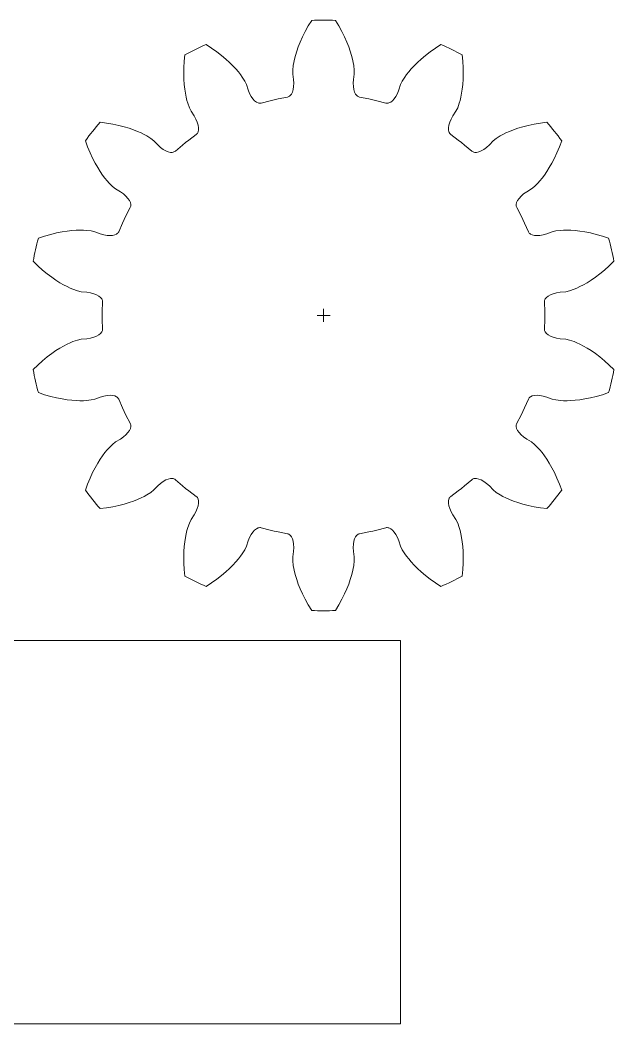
# Model space of a CAD drawing. Header units: millimetres. Extents: x 2 to 401, y -270 to -2.
# Drawn here: x 362.6 to 401.3, y -259.6 to -194.2 of the extents above; entities that cross this region are included whole.
import ezdxf

# ---------------------------------------------------------------- set-up
doc = ezdxf.new("R2010")
doc.units = ezdxf.units.MM
doc.header["$MEASUREMENT"] = 0
doc.layers.add('Layer 1', color=7, linetype='Continuous', lineweight=0)

# ---------------------------------------------------------------- blocks, each defined once
blk = doc.blocks.new('Block_9')
at = {"layer": 'Layer 1', "color": 12, "lineweight": 5, "true_color": 0xe30613}
for p, q in [((381.928, -213.437), (382.774, -213.437)), ((382.351, -213.013), (382.351, -213.86))]:
    blk.add_line(p, q, dxfattribs=at)
blk = doc.blocks.new('Block_8')
at = {"layer": 'Layer 1', "color": 12, "lineweight": 9, "true_color": 0xe30613}
blk.add_open_spline([(366.97, -224.431), (366.97, -224.431), (367.131, -224.044), (367.131, -224.044), (367.131, -224.044), (367.295, -223.69), (367.295, -223.69), (367.295, -223.69), (367.462, -223.367), (367.462, -223.367), (367.462, -223.367), (367.628, -223.076), (367.628, -223.076), (367.628, -223.076), (367.792, -222.816), (367.792, -222.816), (367.792, -222.816), (367.95, -222.585), (367.95, -222.585), (367.95, -222.585), (368.102, -222.384), (368.102, -222.384), (368.102, -222.384), (368.243, -222.21), (368.243, -222.21), (368.243, -222.21), (368.374, -222.064), (368.374, -222.064), (368.374, -222.064), (368.593, -221.846), (368.593, -221.846), (368.593, -221.846), (368.791, -221.684), (368.791, -221.684), (368.791, -221.684), (369.103, -221.503), (369.103, -221.503), (369.103, -221.503), (369.303, -221.36), (369.303, -221.36), (369.303, -221.36), (369.469, -221.217), (369.469, -221.217), (369.469, -221.217), (369.599, -221.074), (369.599, -221.074), (369.599, -221.074), (369.695, -220.936), (369.695, -220.936), (369.695, -220.936), (369.758, -220.804), (369.758, -220.804), (369.758, -220.804), (369.788, -220.681), (369.788, -220.681), (369.788, -220.681), (369.791, -220.624), (369.791, -220.624), (369.791, -220.624), (369.786, -220.569), (369.786, -220.569), (369.786, -220.569), (369.774, -220.519), (369.774, -220.519), (369.774, -220.519), (369.754, -220.472), (369.754, -220.472), (369.754, -220.472), (369.468, -219.934), (369.468, -219.934), (369.468, -219.934), (369.351, -219.697), (369.351, -219.697), (369.351, -219.697), (369.239, -219.458), (369.239, -219.458), (369.239, -219.458), (368.996, -218.899), (368.996, -218.899), (368.996, -218.899), (368.972, -218.854), (368.972, -218.854), (368.972, -218.854), (368.94, -218.813), (368.94, -218.813), (368.94, -218.813), (368.901, -218.775), (368.901, -218.775), (368.901, -218.775), (368.855, -218.742), (368.855, -218.742), (368.855, -218.742), (368.74, -218.689), (368.74, -218.689), (368.74, -218.689), (368.597, -218.656), (368.597, -218.656), (368.597, -218.656), (368.429, -218.645), (368.429, -218.645), (368.429, -218.645), (368.236, -218.658), (368.236, -218.658), (368.236, -218.658), (368.021, -218.697), (368.021, -218.697), (368.021, -218.697), (367.785, -218.765), (367.785, -218.765), (367.785, -218.765), (367.449, -218.896), (367.449, -218.896), (367.449, -218.896), (367.199, -218.95), (367.199, -218.95), (367.199, -218.95), (366.891, -218.985), (366.891, -218.985), (366.891, -218.985), (366.695, -218.996), (366.695, -218.996), (366.695, -218.996), (366.472, -218.999), (366.472, -218.999), (366.472, -218.999), (366.22, -218.992), (366.22, -218.992), (366.22, -218.992), (365.941, -218.972), (365.941, -218.972), (365.941, -218.972), (365.635, -218.937), (365.635, -218.937), (365.635, -218.937), (365.304, -218.886), (365.304, -218.886), (365.304, -218.886), (364.948, -218.815), (364.948, -218.815), (364.948, -218.815), (364.568, -218.723), (364.568, -218.723), (364.568, -218.723), (364.166, -218.607), (364.166, -218.607), (364.166, -218.607), (363.76, -218.472), (363.76, -218.472), (363.626, -217.975), (363.511, -217.473), (363.417, -216.967), (363.417, -216.967), (363.723, -216.669), (363.723, -216.669), (363.723, -216.669), (364.035, -216.39), (364.035, -216.39), (364.035, -216.39), (364.338, -216.142), (364.338, -216.142), (364.338, -216.142), (364.628, -215.924), (364.628, -215.924), (364.628, -215.924), (364.904, -215.733), (364.904, -215.733), (364.904, -215.733), (365.164, -215.57), (365.164, -215.57), (365.164, -215.57), (365.407, -215.431), (365.407, -215.431), (365.407, -215.431), (365.631, -215.315), (365.631, -215.315), (365.631, -215.315), (365.834, -215.22), (365.834, -215.22), (365.834, -215.22), (366.015, -215.145), (366.015, -215.145), (366.015, -215.145), (366.307, -215.044), (366.307, -215.044), (366.307, -215.044), (366.556, -214.984), (366.556, -214.984), (366.556, -214.984), (366.916, -214.956), (366.916, -214.956), (366.916, -214.956), (367.158, -214.915), (367.158, -214.915), (367.158, -214.915), (367.369, -214.857), (367.369, -214.857), (367.369, -214.857), (367.548, -214.785), (367.548, -214.785), (367.548, -214.785), (367.695, -214.702), (367.695, -214.702), (367.695, -214.702), (367.809, -214.61), (367.809, -214.61), (367.809, -214.61), (367.889, -214.513), (367.889, -214.513), (367.889, -214.513), (367.917, -214.462), (367.917, -214.462), (367.917, -214.462), (367.936, -214.411), (367.936, -214.411), (367.936, -214.411), (367.947, -214.36), (367.947, -214.36), (367.947, -214.36), (367.949, -214.309), (367.949, -214.309), (367.949, -214.309), (367.925, -213.701), (367.925, -213.701), (367.925, -213.701), (367.922, -213.437), (367.922, -213.437), (367.922, -213.437), (367.925, -213.172), (367.925, -213.172), (367.925, -213.172), (367.949, -212.564), (367.949, -212.564), (367.949, -212.564), (367.947, -212.513), (367.947, -212.513), (367.947, -212.513), (367.936, -212.462), (367.936, -212.462), (367.936, -212.462), (367.917, -212.411), (367.917, -212.411), (367.917, -212.411), (367.889, -212.361), (367.889, -212.361), (367.889, -212.361), (367.809, -212.263), (367.809, -212.263), (367.809, -212.263), (367.695, -212.171), (367.695, -212.171), (367.695, -212.171), (367.548, -212.088), (367.548, -212.088), (367.548, -212.088), (367.369, -212.017), (367.369, -212.017), (367.369, -212.017), (367.158, -211.959), (367.158, -211.959), (367.158, -211.959), (366.916, -211.917), (366.916, -211.917), (366.916, -211.917), (366.556, -211.889), (366.556, -211.889), (366.556, -211.889), (366.307, -211.829), (366.307, -211.829), (366.307, -211.829), (366.015, -211.728), (366.015, -211.728), (366.015, -211.728), (365.834, -211.653), (365.834, -211.653), (365.834, -211.653), (365.631, -211.558), (365.631, -211.558), (365.631, -211.558), (365.407, -211.442), (365.407, -211.442), (365.407, -211.442), (365.164, -211.303), (365.164, -211.303), (365.164, -211.303), (364.904, -211.14), (364.904, -211.14), (364.904, -211.14), (364.628, -210.95), (364.628, -210.95), (364.628, -210.95), (364.338, -210.731), (364.338, -210.731), (364.338, -210.731), (364.035, -210.483), (364.035, -210.483), (364.035, -210.483), (363.723, -210.205), (363.723, -210.205), (363.723, -210.205), (363.417, -209.907), (363.417, -209.907), (363.511, -209.401), (363.626, -208.899), (363.76, -208.402), (363.76, -208.402), (364.166, -208.266), (364.166, -208.266), (364.166, -208.266), (364.568, -208.151), (364.568, -208.151), (364.568, -208.151), (364.948, -208.058), (364.948, -208.058), (364.948, -208.058), (365.304, -207.987), (365.304, -207.987), (365.304, -207.987), (365.635, -207.936), (365.635, -207.936), (365.635, -207.936), (365.941, -207.901), (365.941, -207.901), (365.941, -207.901), (366.22, -207.882), (366.22, -207.882), (366.22, -207.882), (366.472, -207.874), (366.472, -207.874), (366.472, -207.874), (366.695, -207.877), (366.695, -207.877), (366.695, -207.877), (366.891, -207.888), (366.891, -207.888), (366.891, -207.888), (367.199, -207.924), (367.199, -207.924), (367.199, -207.924), (367.449, -207.978), (367.449, -207.978), (367.449, -207.978), (367.785, -208.108), (367.785, -208.108), (367.785, -208.108), (368.021, -208.176), (368.021, -208.176), (368.021, -208.176), (368.236, -208.215), (368.236, -208.215), (368.236, -208.215), (368.429, -208.229), (368.429, -208.229), (368.429, -208.229), (368.597, -208.218), (368.597, -208.218), (368.597, -208.218), (368.74, -208.185), (368.74, -208.185), (368.74, -208.185), (368.855, -208.131), (368.855, -208.131), (368.855, -208.131), (368.901, -208.098), (368.901, -208.098), (368.901, -208.098), (368.94, -208.06), (368.94, -208.06), (368.94, -208.06), (368.972, -208.019), (368.972, -208.019), (368.972, -208.019), (368.996, -207.974), (368.996, -207.974), (368.996, -207.974), (369.239, -207.416), (369.239, -207.416), (369.239, -207.416), (369.351, -207.176), (369.351, -207.176), (369.351, -207.176), (369.468, -206.939), (369.468, -206.939), (369.468, -206.939), (369.754, -206.401), (369.754, -206.401), (369.754, -206.401), (369.774, -206.354), (369.774, -206.354), (369.774, -206.354), (369.786, -206.304), (369.786, -206.304), (369.786, -206.304), (369.791, -206.25), (369.791, -206.25), (369.791, -206.25), (369.788, -206.192), (369.788, -206.192), (369.788, -206.192), (369.758, -206.069), (369.758, -206.069), (369.758, -206.069), (369.695, -205.937), (369.695, -205.937), (369.695, -205.937), (369.599, -205.799), (369.599, -205.799), (369.599, -205.799), (369.469, -205.657), (369.469, -205.657), (369.469, -205.657), (369.303, -205.513), (369.303, -205.513), (369.303, -205.513), (369.103, -205.371), (369.103, -205.371), (369.103, -205.371), (368.791, -205.189), (368.791, -205.189), (368.791, -205.189), (368.593, -205.027), (368.593, -205.027), (368.593, -205.027), (368.374, -204.809), (368.374, -204.809), (368.374, -204.809), (368.243, -204.663), (368.243, -204.663), (368.243, -204.663), (368.102, -204.49), (368.102, -204.49), (368.102, -204.49), (367.95, -204.288), (367.95, -204.288), (367.95, -204.288), (367.792, -204.058), (367.792, -204.058), (367.792, -204.058), (367.628, -203.797), (367.628, -203.797), (367.628, -203.797), (367.462, -203.506), (367.462, -203.506), (367.462, -203.506), (367.295, -203.184), (367.295, -203.184), (367.295, -203.184), (367.131, -202.829), (367.131, -202.829), (367.131, -202.829), (366.97, -202.442), (366.97, -202.442), (366.97, -202.442), (366.823, -202.041), (366.823, -202.041), (367.128, -201.626), (367.449, -201.223), (367.786, -200.834), (367.786, -200.834), (368.21, -200.888), (368.21, -200.888), (368.21, -200.888), (368.622, -200.958), (368.622, -200.958), (368.622, -200.958), (369.005, -201.04), (369.005, -201.04), (369.005, -201.04), (369.357, -201.131), (369.357, -201.131), (369.357, -201.131), (369.677, -201.228), (369.677, -201.228), (369.677, -201.228), (369.967, -201.329), (369.967, -201.329), (369.967, -201.329), (370.227, -201.433), (370.227, -201.433), (370.227, -201.433), (370.457, -201.535), (370.457, -201.535), (370.457, -201.535), (370.658, -201.635), (370.658, -201.635), (370.658, -201.635), (370.83, -201.73), (370.83, -201.73), (370.83, -201.73), (371.091, -201.895), (371.091, -201.895), (371.091, -201.895), (371.293, -202.052), (371.293, -202.052), (371.293, -202.052), (371.539, -202.316), (371.539, -202.316), (371.539, -202.316), (371.723, -202.479), (371.723, -202.479), (371.723, -202.479), (371.899, -202.608), (371.899, -202.608), (371.899, -202.608), (372.067, -202.704), (372.067, -202.704), (372.067, -202.704), (372.224, -202.767), (372.224, -202.767), (372.224, -202.767), (372.366, -202.799), (372.366, -202.799), (372.366, -202.799), (372.493, -202.801), (372.493, -202.801), (372.493, -202.801), (372.55, -202.791), (372.55, -202.791), (372.55, -202.791), (372.601, -202.774), (372.601, -202.774), (372.601, -202.774), (372.648, -202.751), (372.648, -202.751), (372.648, -202.751), (372.689, -202.721), (372.689, -202.721), (372.689, -202.721), (373.149, -202.323), (373.149, -202.323), (373.149, -202.323), (373.355, -202.156), (373.355, -202.156), (373.355, -202.156), (373.563, -201.993), (373.563, -201.993), (373.563, -201.993), (374.054, -201.632), (374.054, -201.632), (374.054, -201.632), (374.092, -201.599), (374.092, -201.599), (374.092, -201.599), (374.125, -201.559), (374.125, -201.559), (374.125, -201.559), (374.153, -201.512), (374.153, -201.512), (374.153, -201.512), (374.175, -201.459), (374.175, -201.459), (374.175, -201.459), (374.202, -201.335), (374.202, -201.335), (374.202, -201.335), (374.202, -201.189), (374.202, -201.189), (374.202, -201.189), (374.176, -201.022), (374.176, -201.022), (374.176, -201.022), (374.12, -200.838), (374.12, -200.838), (374.12, -200.838), (374.033, -200.636), (374.033, -200.636), (374.033, -200.636), (373.915, -200.421), (373.915, -200.421), (373.915, -200.421), (373.713, -200.123), (373.713, -200.123), (373.713, -200.123), (373.604, -199.891), (373.604, -199.891), (373.604, -199.891), (373.501, -199.599), (373.501, -199.599), (373.501, -199.599), (373.447, -199.411), (373.447, -199.411), (373.447, -199.411), (373.395, -199.193), (373.395, -199.193), (373.395, -199.193), (373.346, -198.946), (373.346, -198.946), (373.346, -198.946), (373.303, -198.669), (373.303, -198.669), (373.303, -198.669), (373.269, -198.364), (373.269, -198.364), (373.269, -198.364), (373.245, -198.03), (373.245, -198.03), (373.245, -198.03), (373.235, -197.667), (373.235, -197.667), (373.235, -197.667), (373.24, -197.276), (373.24, -197.276), (373.24, -197.276), (373.264, -196.858), (373.264, -196.858), (373.264, -196.858), (373.305, -196.432), (373.305, -196.432), (373.76, -196.19), (374.224, -195.967), (374.696, -195.762), (374.696, -195.762), (375.055, -195.995), (375.055, -195.995), (375.055, -195.995), (375.396, -196.237), (375.396, -196.237), (375.396, -196.237), (375.705, -196.477), (375.705, -196.477), (375.705, -196.477), (375.983, -196.711), (375.983, -196.711), (375.983, -196.711), (376.23, -196.938), (376.23, -196.938), (376.23, -196.938), (376.447, -197.155), (376.447, -197.155), (376.447, -197.155), (376.636, -197.361), (376.636, -197.361), (376.636, -197.361), (376.799, -197.553), (376.799, -197.553), (376.799, -197.553), (376.936, -197.73), (376.936, -197.73), (376.936, -197.73), (377.05, -197.89), (377.05, -197.89), (377.05, -197.89), (377.214, -198.153), (377.214, -198.153), (377.214, -198.153), (377.328, -198.382), (377.328, -198.382), (377.328, -198.382), (377.435, -198.726), (377.435, -198.726), (377.435, -198.726), (377.529, -198.953), (377.529, -198.953), (377.529, -198.953), (377.633, -199.146), (377.633, -199.146), (377.633, -199.146), (377.742, -199.305), (377.742, -199.305), (377.742, -199.305), (377.856, -199.43), (377.856, -199.43), (377.856, -199.43), (377.971, -199.52), (377.971, -199.52), (377.971, -199.52), (378.084, -199.577), (378.084, -199.577), (378.084, -199.577), (378.139, -199.592), (378.139, -199.592), (378.139, -199.592), (378.193, -199.6), (378.193, -199.6), (378.193, -199.6), (378.245, -199.599), (378.245, -199.599), (378.245, -199.599), (378.295, -199.59), (378.295, -199.59), (378.295, -199.59), (378.883, -199.431), (378.883, -199.431), (378.883, -199.431), (379.14, -199.37), (379.14, -199.37), (379.14, -199.37), (379.399, -199.313), (379.399, -199.313), (379.399, -199.313), (379.997, -199.201), (379.997, -199.201), (379.997, -199.201), (380.046, -199.188), (380.046, -199.188), (380.046, -199.188), (380.094, -199.166), (380.094, -199.166), (380.094, -199.166), (380.139, -199.136), (380.139, -199.136), (380.139, -199.136), (380.182, -199.098), (380.182, -199.098), (380.182, -199.098), (380.259, -198.998), (380.259, -198.998), (380.259, -198.998), (380.323, -198.866), (380.323, -198.866), (380.323, -198.866), (380.372, -198.705), (380.372, -198.705), (380.372, -198.705), (380.402, -198.514), (380.402, -198.514), (380.402, -198.514), (380.411, -198.295), (380.411, -198.295), (380.411, -198.295), (380.398, -198.05), (380.398, -198.05), (380.398, -198.05), (380.345, -197.693), (380.345, -197.693), (380.345, -197.693), (380.348, -197.437), (380.348, -197.437), (380.348, -197.437), (380.382, -197.13), (380.382, -197.13), (380.382, -197.13), (380.415, -196.936), (380.415, -196.936), (380.415, -196.936), (380.462, -196.717), (380.462, -196.717), (380.462, -196.717), (380.525, -196.474), (380.525, -196.474), (380.525, -196.474), (380.606, -196.206), (380.606, -196.206), (380.606, -196.206), (380.708, -195.916), (380.708, -195.916), (380.708, -195.916), (380.832, -195.604), (380.832, -195.604), (380.832, -195.604), (380.98, -195.273), (380.98, -195.273), (380.98, -195.273), (381.155, -194.923), (381.155, -194.923), (381.155, -194.923), (381.357, -194.557), (381.357, -194.557), (381.357, -194.557), (381.579, -194.191), (381.579, -194.191), (382.094, -194.171), (382.609, -194.171), (383.123, -194.191), (383.123, -194.191), (383.345, -194.557), (383.345, -194.557), (383.345, -194.557), (383.547, -194.923), (383.547, -194.923), (383.547, -194.923), (383.722, -195.273), (383.722, -195.273), (383.722, -195.273), (383.87, -195.604), (383.87, -195.604), (383.87, -195.604), (383.994, -195.916), (383.994, -195.916), (383.994, -195.916), (384.096, -196.206), (384.096, -196.206), (384.096, -196.206), (384.177, -196.474), (384.177, -196.474), (384.177, -196.474), (384.24, -196.717), (384.24, -196.717), (384.24, -196.717), (384.287, -196.936), (384.287, -196.936), (384.287, -196.936), (384.321, -197.13), (384.321, -197.13), (384.321, -197.13), (384.354, -197.437), (384.354, -197.437), (384.354, -197.437), (384.357, -197.693), (384.357, -197.693), (384.357, -197.693), (384.305, -198.05), (384.305, -198.05), (384.305, -198.05), (384.291, -198.295), (384.291, -198.295), (384.291, -198.295), (384.3, -198.514), (384.3, -198.514), (384.3, -198.514), (384.33, -198.705), (384.33, -198.705), (384.33, -198.705), (384.379, -198.866), (384.379, -198.866), (384.379, -198.866), (384.443, -198.998), (384.443, -198.998), (384.443, -198.998), (384.52, -199.098), (384.52, -199.098), (384.52, -199.098), (384.563, -199.136), (384.563, -199.136), (384.563, -199.136), (384.608, -199.166), (384.608, -199.166), (384.608, -199.166), (384.656, -199.188), (384.656, -199.188), (384.656, -199.188), (384.705, -199.201), (384.705, -199.201), (384.705, -199.201), (385.303, -199.313), (385.303, -199.313), (385.303, -199.313), (385.562, -199.37), (385.562, -199.37), (385.562, -199.37), (385.819, -199.431), (385.819, -199.431), (385.819, -199.431), (386.407, -199.59), (386.407, -199.59), (386.407, -199.59), (386.457, -199.599), (386.457, -199.599), (386.457, -199.599), (386.509, -199.6), (386.509, -199.6), (386.509, -199.6), (386.563, -199.592), (386.563, -199.592), (386.563, -199.592), (386.618, -199.577), (386.618, -199.577), (386.618, -199.577), (386.731, -199.52), (386.731, -199.52), (386.731, -199.52), (386.846, -199.43), (386.846, -199.43), (386.846, -199.43), (386.96, -199.305), (386.96, -199.305), (386.96, -199.305), (387.069, -199.146), (387.069, -199.146), (387.069, -199.146), (387.173, -198.953), (387.173, -198.953), (387.173, -198.953), (387.267, -198.726), (387.267, -198.726), (387.267, -198.726), (387.374, -198.382), (387.374, -198.382), (387.374, -198.382), (387.488, -198.153), (387.488, -198.153), (387.488, -198.153), (387.652, -197.89), (387.652, -197.89), (387.652, -197.89), (387.766, -197.73), (387.766, -197.73), (387.766, -197.73), (387.903, -197.553), (387.903, -197.553), (387.903, -197.553), (388.066, -197.361), (388.066, -197.361), (388.066, -197.361), (388.255, -197.155), (388.255, -197.155), (388.255, -197.155), (388.472, -196.938), (388.472, -196.938), (388.472, -196.938), (388.719, -196.711), (388.719, -196.711), (388.719, -196.711), (388.997, -196.477), (388.997, -196.477), (388.997, -196.477), (389.306, -196.237), (389.306, -196.237), (389.306, -196.237), (389.647, -195.995), (389.647, -195.995), (389.647, -195.995), (390.006, -195.762), (390.006, -195.762), (390.478, -195.967), (390.942, -196.19), (391.397, -196.432), (391.397, -196.432), (391.438, -196.858), (391.438, -196.858), (391.438, -196.858), (391.462, -197.276), (391.462, -197.276), (391.462, -197.276), (391.467, -197.667), (391.467, -197.667), (391.467, -197.667), (391.457, -198.03), (391.457, -198.03), (391.457, -198.03), (391.433, -198.364), (391.433, -198.364), (391.433, -198.364), (391.399, -198.669), (391.399, -198.669), (391.399, -198.669), (391.356, -198.946), (391.356, -198.946), (391.356, -198.946), (391.307, -199.193), (391.307, -199.193), (391.307, -199.193), (391.255, -199.411), (391.255, -199.411), (391.255, -199.411), (391.201, -199.599), (391.201, -199.599), (391.201, -199.599), (391.098, -199.891), (391.098, -199.891), (391.098, -199.891), (390.989, -200.123), (390.989, -200.123), (390.989, -200.123), (390.787, -200.421), (390.787, -200.421), (390.787, -200.421), (390.669, -200.636), (390.669, -200.636), (390.669, -200.636), (390.582, -200.838), (390.582, -200.838), (390.582, -200.838), (390.526, -201.022), (390.526, -201.022), (390.526, -201.022), (390.5, -201.189), (390.5, -201.189), (390.5, -201.189), (390.5, -201.335), (390.5, -201.335), (390.5, -201.335), (390.527, -201.459), (390.527, -201.459), (390.527, -201.459), (390.549, -201.512), (390.549, -201.512), (390.549, -201.512), (390.577, -201.559), (390.577, -201.559), (390.577, -201.559), (390.61, -201.599), (390.61, -201.599), (390.61, -201.599), (390.648, -201.632), (390.648, -201.632), (390.648, -201.632), (391.139, -201.993), (391.139, -201.993), (391.139, -201.993), (391.347, -202.156), (391.347, -202.156), (391.347, -202.156), (391.553, -202.323), (391.553, -202.323), (391.553, -202.323), (392.013, -202.721), (392.013, -202.721), (392.013, -202.721), (392.054, -202.751), (392.054, -202.751), (392.054, -202.751), (392.101, -202.774), (392.101, -202.774), (392.101, -202.774), (392.153, -202.791), (392.153, -202.791), (392.153, -202.791), (392.209, -202.801), (392.209, -202.801), (392.209, -202.801), (392.336, -202.799), (392.336, -202.799), (392.336, -202.799), (392.478, -202.767), (392.478, -202.767), (392.478, -202.767), (392.635, -202.704), (392.635, -202.704), (392.635, -202.704), (392.803, -202.608), (392.803, -202.608), (392.803, -202.608), (392.98, -202.479), (392.98, -202.479), (392.98, -202.479), (393.163, -202.316), (393.163, -202.316), (393.163, -202.316), (393.409, -202.052), (393.409, -202.052), (393.409, -202.052), (393.611, -201.895), (393.611, -201.895), (393.611, -201.895), (393.872, -201.73), (393.872, -201.73), (393.872, -201.73), (394.044, -201.635), (394.044, -201.635), (394.044, -201.635), (394.245, -201.535), (394.245, -201.535), (394.245, -201.535), (394.475, -201.433), (394.475, -201.433), (394.475, -201.433), (394.735, -201.329), (394.735, -201.329), (394.735, -201.329), (395.025, -201.228), (395.025, -201.228), (395.025, -201.228), (395.346, -201.131), (395.346, -201.131), (395.346, -201.131), (395.697, -201.04), (395.697, -201.04), (395.697, -201.04), (396.08, -200.958), (396.08, -200.958), (396.08, -200.958), (396.492, -200.888), (396.492, -200.888), (396.492, -200.888), (396.916, -200.834), (396.916, -200.834), (397.253, -201.223), (397.574, -201.626), (397.879, -202.041), (397.879, -202.041), (397.732, -202.442), (397.732, -202.442), (397.732, -202.442), (397.571, -202.829), (397.571, -202.829), (397.571, -202.829), (397.407, -203.184), (397.407, -203.184), (397.407, -203.184), (397.24, -203.506), (397.24, -203.506), (397.24, -203.506), (397.074, -203.797), (397.074, -203.797), (397.074, -203.797), (396.91, -204.058), (396.91, -204.058), (396.91, -204.058), (396.752, -204.288), (396.752, -204.288), (396.752, -204.288), (396.601, -204.49), (396.601, -204.49), (396.601, -204.49), (396.459, -204.663), (396.459, -204.663), (396.459, -204.663), (396.328, -204.809), (396.328, -204.809), (396.328, -204.809), (396.109, -205.027), (396.109, -205.027), (396.109, -205.027), (395.911, -205.189), (395.911, -205.189), (395.911, -205.189), (395.599, -205.371), (395.599, -205.371), (395.599, -205.371), (395.399, -205.513), (395.399, -205.513), (395.399, -205.513), (395.234, -205.657), (395.234, -205.657), (395.234, -205.657), (395.103, -205.799), (395.103, -205.799), (395.103, -205.799), (395.007, -205.937), (395.007, -205.937), (395.007, -205.937), (394.944, -206.069), (394.944, -206.069), (394.944, -206.069), (394.914, -206.192), (394.914, -206.192), (394.914, -206.192), (394.911, -206.25), (394.911, -206.25), (394.911, -206.25), (394.916, -206.304), (394.916, -206.304), (394.916, -206.304), (394.928, -206.354), (394.928, -206.354), (394.928, -206.354), (394.948, -206.401), (394.948, -206.401), (394.948, -206.401), (395.234, -206.939), (395.234, -206.939), (395.234, -206.939), (395.351, -207.176), (395.351, -207.176), (395.351, -207.176), (395.464, -207.416), (395.464, -207.416), (395.464, -207.416), (395.706, -207.974), (395.706, -207.974), (395.706, -207.974), (395.73, -208.019), (395.73, -208.019), (395.73, -208.019), (395.762, -208.06), (395.762, -208.06), (395.762, -208.06), (395.801, -208.098), (395.801, -208.098), (395.801, -208.098), (395.848, -208.131), (395.848, -208.131), (395.848, -208.131), (395.962, -208.185), (395.962, -208.185), (395.962, -208.185), (396.105, -208.218), (396.105, -208.218), (396.105, -208.218), (396.273, -208.229), (396.273, -208.229), (396.273, -208.229), (396.466, -208.215), (396.466, -208.215), (396.466, -208.215), (396.681, -208.176), (396.681, -208.176), (396.681, -208.176), (396.917, -208.108), (396.917, -208.108), (396.917, -208.108), (397.253, -207.978), (397.253, -207.978), (397.253, -207.978), (397.503, -207.924), (397.503, -207.924), (397.503, -207.924), (397.811, -207.888), (397.811, -207.888), (397.811, -207.888), (398.007, -207.877), (398.007, -207.877), (398.007, -207.877), (398.231, -207.874), (398.231, -207.874), (398.231, -207.874), (398.482, -207.882), (398.482, -207.882), (398.482, -207.882), (398.762, -207.901), (398.762, -207.901), (398.762, -207.901), (399.067, -207.936), (399.067, -207.936), (399.067, -207.936), (399.398, -207.987), (399.398, -207.987), (399.398, -207.987), (399.754, -208.058), (399.754, -208.058), (399.754, -208.058), (400.134, -208.151), (400.134, -208.151), (400.134, -208.151), (400.536, -208.266), (400.536, -208.266), (400.536, -208.266), (400.942, -208.402), (400.942, -208.402), (401.077, -208.899), (401.191, -209.401), (401.286, -209.907), (401.286, -209.907), (400.979, -210.205), (400.979, -210.205), (400.979, -210.205), (400.667, -210.483), (400.667, -210.483), (400.667, -210.483), (400.364, -210.731), (400.364, -210.731), (400.364, -210.731), (400.074, -210.95), (400.074, -210.95), (400.074, -210.95), (399.798, -211.14), (399.798, -211.14), (399.798, -211.14), (399.538, -211.303), (399.538, -211.303), (399.538, -211.303), (399.295, -211.442), (399.295, -211.442), (399.295, -211.442), (399.071, -211.558), (399.071, -211.558), (399.071, -211.558), (398.868, -211.653), (398.868, -211.653), (398.868, -211.653), (398.687, -211.728), (398.687, -211.728), (398.687, -211.728), (398.395, -211.829), (398.395, -211.829), (398.395, -211.829), (398.146, -211.889), (398.146, -211.889), (398.146, -211.889), (397.787, -211.917), (397.787, -211.917), (397.787, -211.917), (397.545, -211.959), (397.545, -211.959), (397.545, -211.959), (397.333, -212.017), (397.333, -212.017), (397.333, -212.017), (397.154, -212.088), (397.154, -212.088), (397.154, -212.088), (397.007, -212.171), (397.007, -212.171), (397.007, -212.171), (396.893, -212.263), (396.893, -212.263), (396.893, -212.263), (396.813, -212.361), (396.813, -212.361), (396.813, -212.361), (396.785, -212.411), (396.785, -212.411), (396.785, -212.411), (396.766, -212.462), (396.766, -212.462), (396.766, -212.462), (396.756, -212.513), (396.756, -212.513), (396.756, -212.513), (396.753, -212.564), (396.753, -212.564), (396.753, -212.564), (396.777, -213.172), (396.777, -213.172), (396.777, -213.172), (396.78, -213.437), (396.78, -213.437), (396.78, -213.437), (396.777, -213.701), (396.777, -213.701), (396.777, -213.701), (396.753, -214.309), (396.753, -214.309), (396.753, -214.309), (396.756, -214.36), (396.756, -214.36), (396.756, -214.36), (396.766, -214.411), (396.766, -214.411), (396.766, -214.411), (396.785, -214.462), (396.785, -214.462), (396.785, -214.462), (396.813, -214.513), (396.813, -214.513), (396.813, -214.513), (396.893, -214.61), (396.893, -214.61), (396.893, -214.61), (397.007, -214.702), (397.007, -214.702), (397.007, -214.702), (397.154, -214.785), (397.154, -214.785), (397.154, -214.785), (397.333, -214.857), (397.333, -214.857), (397.333, -214.857), (397.545, -214.915), (397.545, -214.915), (397.545, -214.915), (397.787, -214.956), (397.787, -214.956), (397.787, -214.956), (398.146, -214.984), (398.146, -214.984), (398.146, -214.984), (398.395, -215.044), (398.395, -215.044), (398.395, -215.044), (398.687, -215.145), (398.687, -215.145), (398.687, -215.145), (398.868, -215.22), (398.868, -215.22), (398.868, -215.22), (399.071, -215.315), (399.071, -215.315), (399.071, -215.315), (399.295, -215.431), (399.295, -215.431), (399.295, -215.431), (399.538, -215.57), (399.538, -215.57), (399.538, -215.57), (399.798, -215.733), (399.798, -215.733), (399.798, -215.733), (400.074, -215.924), (400.074, -215.924), (400.074, -215.924), (400.364, -216.142), (400.364, -216.142), (400.364, -216.142), (400.667, -216.39), (400.667, -216.39), (400.667, -216.39), (400.979, -216.669), (400.979, -216.669), (400.979, -216.669), (401.286, -216.967), (401.286, -216.967), (401.191, -217.473), (401.077, -217.975), (400.942, -218.472), (400.942, -218.472), (400.536, -218.607), (400.536, -218.607), (400.536, -218.607), (400.134, -218.723), (400.134, -218.723), (400.134, -218.723), (399.754, -218.815), (399.754, -218.815), (399.754, -218.815), (399.398, -218.886), (399.398, -218.886), (399.398, -218.886), (399.067, -218.937), (399.067, -218.937), (399.067, -218.937), (398.762, -218.972), (398.762, -218.972), (398.762, -218.972), (398.482, -218.992), (398.482, -218.992), (398.482, -218.992), (398.231, -218.999), (398.231, -218.999), (398.231, -218.999), (398.007, -218.996), (398.007, -218.996), (398.007, -218.996), (397.811, -218.985), (397.811, -218.985), (397.811, -218.985), (397.503, -218.95), (397.503, -218.95), (397.503, -218.95), (397.253, -218.896), (397.253, -218.896), (397.253, -218.896), (396.917, -218.765), (396.917, -218.765), (396.917, -218.765), (396.681, -218.697), (396.681, -218.697), (396.681, -218.697), (396.466, -218.658), (396.466, -218.658), (396.466, -218.658), (396.273, -218.645), (396.273, -218.645), (396.273, -218.645), (396.105, -218.656), (396.105, -218.656), (396.105, -218.656), (395.962, -218.689), (395.962, -218.689), (395.962, -218.689), (395.848, -218.742), (395.848, -218.742), (395.848, -218.742), (395.801, -218.775), (395.801, -218.775), (395.801, -218.775), (395.762, -218.813), (395.762, -218.813), (395.762, -218.813), (395.73, -218.854), (395.73, -218.854), (395.73, -218.854), (395.706, -218.899), (395.706, -218.899), (395.706, -218.899), (395.464, -219.458), (395.464, -219.458), (395.464, -219.458), (395.351, -219.697), (395.351, -219.697), (395.351, -219.697), (395.234, -219.934), (395.234, -219.934), (395.234, -219.934), (394.948, -220.472), (394.948, -220.472), (394.948, -220.472), (394.928, -220.519), (394.928, -220.519), (394.928, -220.519), (394.916, -220.569), (394.916, -220.569), (394.916, -220.569), (394.911, -220.624), (394.911, -220.624), (394.911, -220.624), (394.914, -220.681), (394.914, -220.681), (394.914, -220.681), (394.944, -220.804), (394.944, -220.804), (394.944, -220.804), (395.007, -220.936), (395.007, -220.936), (395.007, -220.936), (395.103, -221.074), (395.103, -221.074), (395.103, -221.074), (395.234, -221.217), (395.234, -221.217), (395.234, -221.217), (395.399, -221.36), (395.399, -221.36), (395.399, -221.36), (395.599, -221.503), (395.599, -221.503), (395.599, -221.503), (395.911, -221.684), (395.911, -221.684), (395.911, -221.684), (396.109, -221.846), (396.109, -221.846), (396.109, -221.846), (396.328, -222.064), (396.328, -222.064), (396.328, -222.064), (396.459, -222.21), (396.459, -222.21), (396.459, -222.21), (396.601, -222.384), (396.601, -222.384), (396.601, -222.384), (396.752, -222.585), (396.752, -222.585), (396.752, -222.585), (396.91, -222.816), (396.91, -222.816), (396.91, -222.816), (397.074, -223.076), (397.074, -223.076), (397.074, -223.076), (397.24, -223.367), (397.24, -223.367), (397.24, -223.367), (397.407, -223.69), (397.407, -223.69), (397.407, -223.69), (397.571, -224.044), (397.571, -224.044), (397.571, -224.044), (397.732, -224.431), (397.732, -224.431), (397.732, -224.431), (397.879, -224.832), (397.879, -224.832), (397.574, -225.247), (397.253, -225.65), (396.916, -226.039), (396.916, -226.039), (396.492, -225.985), (396.492, -225.985), (396.492, -225.985), (396.08, -225.915), (396.08, -225.915), (396.08, -225.915), (395.697, -225.833), (395.697, -225.833), (395.697, -225.833), (395.346, -225.743), (395.346, -225.743), (395.346, -225.743), (395.025, -225.645), (395.025, -225.645), (395.025, -225.645), (394.735, -225.544), (394.735, -225.544), (394.735, -225.544), (394.475, -225.441), (394.475, -225.441), (394.475, -225.441), (394.245, -225.338), (394.245, -225.338), (394.245, -225.338), (394.044, -225.238), (394.044, -225.238), (394.044, -225.238), (393.872, -225.144), (393.872, -225.144), (393.872, -225.144), (393.611, -224.978), (393.611, -224.978), (393.611, -224.978), (393.409, -224.821), (393.409, -224.821), (393.409, -224.821), (393.163, -224.557), (393.163, -224.557), (393.163, -224.557), (392.98, -224.394), (392.98, -224.394), (392.98, -224.394), (392.803, -224.265), (392.803, -224.265), (392.803, -224.265), (392.635, -224.169), (392.635, -224.169), (392.635, -224.169), (392.478, -224.106), (392.478, -224.106), (392.478, -224.106), (392.336, -224.074), (392.336, -224.074), (392.336, -224.074), (392.209, -224.072), (392.209, -224.072), (392.209, -224.072), (392.153, -224.082), (392.153, -224.082), (392.153, -224.082), (392.101, -224.099), (392.101, -224.099), (392.101, -224.099), (392.054, -224.123), (392.054, -224.123), (392.054, -224.123), (392.013, -224.153), (392.013, -224.153), (392.013, -224.153), (391.553, -224.551), (391.553, -224.551), (391.553, -224.551), (391.347, -224.717), (391.347, -224.717), (391.347, -224.717), (391.139, -224.881), (391.139, -224.881), (391.139, -224.881), (390.648, -225.241), (390.648, -225.241), (390.648, -225.241), (390.61, -225.275), (390.61, -225.275), (390.61, -225.275), (390.577, -225.315), (390.577, -225.315), (390.577, -225.315), (390.549, -225.361), (390.549, -225.361), (390.549, -225.361), (390.527, -225.414), (390.527, -225.414), (390.527, -225.414), (390.5, -225.538), (390.5, -225.538), (390.5, -225.538), (390.5, -225.684), (390.5, -225.684), (390.5, -225.684), (390.526, -225.851), (390.526, -225.851), (390.526, -225.851), (390.582, -226.036), (390.582, -226.036), (390.582, -226.036), (390.669, -226.237), (390.669, -226.237), (390.669, -226.237), (390.787, -226.452), (390.787, -226.452), (390.787, -226.452), (390.989, -226.751), (390.989, -226.751), (390.989, -226.751), (391.098, -226.982), (391.098, -226.982), (391.098, -226.982), (391.201, -227.274), (391.201, -227.274), (391.201, -227.274), (391.255, -227.463), (391.255, -227.463), (391.255, -227.463), (391.307, -227.68), (391.307, -227.68), (391.307, -227.68), (391.356, -227.927), (391.356, -227.927), (391.356, -227.927), (391.399, -228.204), (391.399, -228.204), (391.399, -228.204), (391.433, -228.509), (391.433, -228.509), (391.433, -228.509), (391.457, -228.844), (391.457, -228.844), (391.457, -228.844), (391.467, -229.207), (391.467, -229.207), (391.467, -229.207), (391.462, -229.598), (391.462, -229.598), (391.462, -229.598), (391.438, -230.016), (391.438, -230.016), (391.438, -230.016), (391.397, -230.441), (391.397, -230.441), (390.942, -230.683), (390.478, -230.906), (390.006, -231.111), (390.006, -231.111), (389.647, -230.878), (389.647, -230.878), (389.647, -230.878), (389.306, -230.636), (389.306, -230.636), (389.306, -230.636), (388.997, -230.396), (388.997, -230.396), (388.997, -230.396), (388.719, -230.162), (388.719, -230.162), (388.719, -230.162), (388.472, -229.935), (388.472, -229.935), (388.472, -229.935), (388.255, -229.718), (388.255, -229.718), (388.255, -229.718), (388.066, -229.512), (388.066, -229.512), (388.066, -229.512), (387.903, -229.32), (387.903, -229.32), (387.903, -229.32), (387.766, -229.143), (387.766, -229.143), (387.766, -229.143), (387.652, -228.983), (387.652, -228.983), (387.652, -228.983), (387.488, -228.721), (387.488, -228.721), (387.488, -228.721), (387.374, -228.491), (387.374, -228.491), (387.374, -228.491), (387.267, -228.147), (387.267, -228.147), (387.267, -228.147), (387.173, -227.92), (387.173, -227.92), (387.173, -227.92), (387.069, -227.727), (387.069, -227.727), (387.069, -227.727), (386.96, -227.568), (386.96, -227.568), (386.96, -227.568), (386.846, -227.444), (386.846, -227.444), (386.846, -227.444), (386.731, -227.353), (386.731, -227.353), (386.731, -227.353), (386.618, -227.296), (386.618, -227.296), (386.618, -227.296), (386.563, -227.281), (386.563, -227.281), (386.563, -227.281), (386.509, -227.274), (386.509, -227.274), (386.509, -227.274), (386.457, -227.274), (386.457, -227.274), (386.457, -227.274), (386.407, -227.284), (386.407, -227.284), (386.407, -227.284), (385.819, -227.442), (385.819, -227.442), (385.819, -227.442), (385.562, -227.504), (385.562, -227.504), (385.562, -227.504), (385.303, -227.56), (385.303, -227.56), (385.303, -227.56), (384.705, -227.672), (384.705, -227.672), (384.705, -227.672), (384.656, -227.686), (384.656, -227.686), (384.656, -227.686), (384.608, -227.707), (384.608, -227.707), (384.608, -227.707), (384.563, -227.737), (384.563, -227.737), (384.563, -227.737), (384.52, -227.775), (384.52, -227.775), (384.52, -227.775), (384.443, -227.875), (384.443, -227.875), (384.443, -227.875), (384.379, -228.007), (384.379, -228.007), (384.379, -228.007), (384.33, -228.169), (384.33, -228.169), (384.33, -228.169), (384.3, -228.359), (384.3, -228.359), (384.3, -228.359), (384.291, -228.578), (384.291, -228.578), (384.291, -228.578), (384.305, -228.823), (384.305, -228.823), (384.305, -228.823), (384.357, -229.18), (384.357, -229.18), (384.357, -229.18), (384.354, -229.436), (384.354, -229.436), (384.354, -229.436), (384.321, -229.743), (384.321, -229.743), (384.321, -229.743), (384.287, -229.937), (384.287, -229.937), (384.287, -229.937), (384.24, -230.156), (384.24, -230.156), (384.24, -230.156), (384.177, -230.4), (384.177, -230.4), (384.177, -230.4), (384.096, -230.667), (384.096, -230.667), (384.096, -230.667), (383.994, -230.957), (383.994, -230.957), (383.994, -230.957), (383.87, -231.269), (383.87, -231.269), (383.87, -231.269), (383.722, -231.6), (383.722, -231.6), (383.722, -231.6), (383.547, -231.95), (383.547, -231.95), (383.547, -231.95), (383.345, -232.317), (383.345, -232.317), (383.345, -232.317), (383.123, -232.682), (383.123, -232.682), (382.609, -232.703), (382.094, -232.703), (381.579, -232.682), (381.579, -232.682), (381.357, -232.317), (381.357, -232.317), (381.357, -232.317), (381.155, -231.95), (381.155, -231.95), (381.155, -231.95), (380.98, -231.6), (380.98, -231.6), (380.98, -231.6), (380.832, -231.269), (380.832, -231.269), (380.832, -231.269), (380.708, -230.957), (380.708, -230.957), (380.708, -230.957), (380.606, -230.667), (380.606, -230.667), (380.606, -230.667), (380.525, -230.4), (380.525, -230.4), (380.525, -230.4), (380.462, -230.156), (380.462, -230.156), (380.462, -230.156), (380.415, -229.937), (380.415, -229.937), (380.415, -229.937), (380.382, -229.743), (380.382, -229.743), (380.382, -229.743), (380.348, -229.436), (380.348, -229.436), (380.348, -229.436), (380.345, -229.18), (380.345, -229.18), (380.345, -229.18), (380.398, -228.823), (380.398, -228.823), (380.398, -228.823), (380.411, -228.578), (380.411, -228.578), (380.411, -228.578), (380.402, -228.359), (380.402, -228.359), (380.402, -228.359), (380.372, -228.169), (380.372, -228.169), (380.372, -228.169), (380.323, -228.007), (380.323, -228.007), (380.323, -228.007), (380.259, -227.875), (380.259, -227.875), (380.259, -227.875), (380.182, -227.775), (380.182, -227.775), (380.182, -227.775), (380.139, -227.737), (380.139, -227.737), (380.139, -227.737), (380.094, -227.707), (380.094, -227.707), (380.094, -227.707), (380.046, -227.686), (380.046, -227.686), (380.046, -227.686), (379.997, -227.672), (379.997, -227.672), (379.997, -227.672), (379.399, -227.56), (379.399, -227.56), (379.399, -227.56), (379.14, -227.504), (379.14, -227.504), (379.14, -227.504), (378.883, -227.442), (378.883, -227.442), (378.883, -227.442), (378.295, -227.284), (378.295, -227.284), (378.295, -227.284), (378.245, -227.274), (378.245, -227.274), (378.245, -227.274), (378.193, -227.274), (378.193, -227.274), (378.193, -227.274), (378.139, -227.281), (378.139, -227.281), (378.139, -227.281), (378.084, -227.296), (378.084, -227.296), (378.084, -227.296), (377.971, -227.353), (377.971, -227.353), (377.971, -227.353), (377.856, -227.444), (377.856, -227.444), (377.856, -227.444), (377.742, -227.568), (377.742, -227.568), (377.742, -227.568), (377.633, -227.727), (377.633, -227.727), (377.633, -227.727), (377.529, -227.92), (377.529, -227.92), (377.529, -227.92), (377.435, -228.147), (377.435, -228.147), (377.435, -228.147), (377.328, -228.491), (377.328, -228.491), (377.328, -228.491), (377.214, -228.721), (377.214, -228.721), (377.214, -228.721), (377.05, -228.983), (377.05, -228.983), (377.05, -228.983), (376.936, -229.143), (376.936, -229.143), (376.936, -229.143), (376.799, -229.32), (376.799, -229.32), (376.799, -229.32), (376.636, -229.512), (376.636, -229.512), (376.636, -229.512), (376.447, -229.718), (376.447, -229.718), (376.447, -229.718), (376.23, -229.935), (376.23, -229.935), (376.23, -229.935), (375.983, -230.162), (375.983, -230.162), (375.983, -230.162), (375.705, -230.396), (375.705, -230.396), (375.705, -230.396), (375.396, -230.636), (375.396, -230.636), (375.396, -230.636), (375.055, -230.878), (375.055, -230.878), (375.055, -230.878), (374.696, -231.111), (374.696, -231.111), (374.224, -230.906), (373.76, -230.683), (373.305, -230.441), (373.305, -230.441), (373.264, -230.016), (373.264, -230.016), (373.264, -230.016), (373.24, -229.598), (373.24, -229.598), (373.24, -229.598), (373.235, -229.207), (373.235, -229.207), (373.235, -229.207), (373.245, -228.844), (373.245, -228.844), (373.245, -228.844), (373.269, -228.509), (373.269, -228.509), (373.269, -228.509), (373.303, -228.204), (373.303, -228.204), (373.303, -228.204), (373.346, -227.927), (373.346, -227.927), (373.346, -227.927), (373.395, -227.68), (373.395, -227.68), (373.395, -227.68), (373.447, -227.463), (373.447, -227.463), (373.447, -227.463), (373.501, -227.274), (373.501, -227.274), (373.501, -227.274), (373.604, -226.982), (373.604, -226.982), (373.604, -226.982), (373.713, -226.751), (373.713, -226.751), (373.713, -226.751), (373.915, -226.452), (373.915, -226.452), (373.915, -226.452), (374.033, -226.237), (374.033, -226.237), (374.033, -226.237), (374.12, -226.036), (374.12, -226.036), (374.12, -226.036), (374.176, -225.851), (374.176, -225.851), (374.176, -225.851), (374.202, -225.684), (374.202, -225.684), (374.202, -225.684), (374.202, -225.538), (374.202, -225.538), (374.202, -225.538), (374.175, -225.414), (374.175, -225.414), (374.175, -225.414), (374.153, -225.361), (374.153, -225.361), (374.153, -225.361), (374.125, -225.315), (374.125, -225.315), (374.125, -225.315), (374.092, -225.275), (374.092, -225.275), (374.092, -225.275), (374.054, -225.241), (374.054, -225.241), (374.054, -225.241), (373.563, -224.881), (373.563, -224.881), (373.563, -224.881), (373.355, -224.717), (373.355, -224.717), (373.355, -224.717), (373.149, -224.551), (373.149, -224.551), (373.149, -224.551), (372.689, -224.153), (372.689, -224.153), (372.689, -224.153), (372.648, -224.123), (372.648, -224.123), (372.648, -224.123), (372.601, -224.099), (372.601, -224.099), (372.601, -224.099), (372.55, -224.082), (372.55, -224.082), (372.55, -224.082), (372.493, -224.072), (372.493, -224.072), (372.493, -224.072), (372.366, -224.074), (372.366, -224.074), (372.366, -224.074), (372.224, -224.106), (372.224, -224.106), (372.224, -224.106), (372.067, -224.169), (372.067, -224.169), (372.067, -224.169), (371.899, -224.265), (371.899, -224.265), (371.899, -224.265), (371.723, -224.394), (371.723, -224.394), (371.723, -224.394), (371.539, -224.557), (371.539, -224.557), (371.539, -224.557), (371.293, -224.821), (371.293, -224.821), (371.293, -224.821), (371.091, -224.978), (371.091, -224.978), (371.091, -224.978), (370.83, -225.144), (370.83, -225.144), (370.83, -225.144), (370.658, -225.238), (370.658, -225.238), (370.658, -225.238), (370.457, -225.338), (370.457, -225.338), (370.457, -225.338), (370.227, -225.441), (370.227, -225.441), (370.227, -225.441), (369.967, -225.544), (369.967, -225.544), (369.967, -225.544), (369.677, -225.645), (369.677, -225.645), (369.677, -225.645), (369.357, -225.743), (369.357, -225.743), (369.357, -225.743), (369.005, -225.833), (369.005, -225.833), (369.005, -225.833), (368.622, -225.915), (368.622, -225.915), (368.622, -225.915), (368.21, -225.985), (368.21, -225.985), (368.21, -225.985), (367.786, -226.039), (367.786, -226.039), (367.449, -225.65), (367.128, -225.247), (366.823, -224.832), (366.823, -224.832), (366.97, -224.431), (366.97, -224.431)], degree=3, knots=[0, 0, 0, 0, 1, 1, 1, 2, 2, 2, 3, 3, 3, 4, 4, 4, 5, 5, 5, 6, 6, 6, 7, 7, 7, 8, 8, 8, 9, 9, 9, 10, 10, 10, 11, 11, 11, 12, 12, 12, 13, 13, 13, 14, 14, 14, 15, 15, 15, 16, 16, 16, 17, 17, 17, 18, 18, 18, 19, 19, 19, 20, 20, 20, 21, 21, 21, 22, 22, 22, 23, 23, 23, 24, 24, 24, 25, 25, 25, 26, 26, 26, 27, 27, 27, 28, 28, 28, 29, 29, 29, 30, 30, 30, 31, 31, 31, 32, 32, 32, 33, 33, 33, 34, 34, 34, 35, 35, 35, 36, 36, 36, 37, 37, 37, 38, 38, 38, 39, 39, 39, 40, 40, 40, 41, 41, 41, 42, 42, 42, 43, 43, 43, 44, 44, 44, 45, 45, 45, 46, 46, 46, 47, 47, 47, 48, 48, 48, 49, 49, 49, 50, 50, 50, 51, 51, 51, 52, 52, 52, 53, 53, 53, 54, 54, 54, 55, 55, 55, 56, 56, 56, 57, 57, 57, 58, 58, 58, 59, 59, 59, 60, 60, 60, 61, 61, 61, 62, 62, 62, 63, 63, 63, 64, 64, 64, 65, 65, 65, 66, 66, 66, 67, 67, 67, 68, 68, 68, 69, 69, 69, 70, 70, 70, 71, 71, 71, 72, 72, 72, 73, 73, 73, 74, 74, 74, 75, 75, 75, 76, 76, 76, 77, 77, 77, 78, 78, 78, 79, 79, 79, 80, 80, 80, 81, 81, 81, 82, 82, 82, 83, 83, 83, 84, 84, 84, 85, 85, 85, 86, 86, 86, 87, 87, 87, 88, 88, 88, 89, 89, 89, 90, 90, 90, 91, 91, 91, 92, 92, 92, 93, 93, 93, 94, 94, 94, 95, 95, 95, 96, 96, 96, 97, 97, 97, 98, 98, 98, 99, 99, 99, 100, 100, 100, 101, 101, 101, 102, 102, 102, 103, 103, 103, 104, 104, 104, 105, 105, 105, 106, 106, 106, 107, 107, 107, 108, 108, 108, 109, 109, 109, 110, 110, 110, 111, 111, 111, 112, 112, 112, 113, 113, 113, 114, 114, 114, 115, 115, 115, 116, 116, 116, 117, 117, 117, 118, 118, 118, 119, 119, 119, 120, 120, 120, 121, 121, 121, 122, 122, 122, 123, 123, 123, 124, 124, 124, 125, 125, 125, 126, 126, 126, 127, 127, 127, 128, 128, 128, 129, 129, 129, 130, 130, 130, 131, 131, 131, 132, 132, 132, 133, 133, 133, 134, 134, 134, 135, 135, 135, 136, 136, 136, 137, 137, 137, 138, 138, 138, 139, 139, 139, 140, 140, 140, 141, 141, 141, 142, 142, 142, 143, 143, 143, 144, 144, 144, 145, 145, 145, 146, 146, 146, 147, 147, 147, 148, 148, 148, 149, 149, 149, 150, 150, 150, 151, 151, 151, 152, 152, 152, 153, 153, 153, 154, 154, 154, 155, 155, 155, 156, 156, 156, 157, 157, 157, 158, 158, 158, 159, 159, 159, 160, 160, 160, 161, 161, 161, 162, 162, 162, 163, 163, 163, 164, 164, 164, 165, 165, 165, 166, 166, 166, 167, 167, 167, 168, 168, 168, 169, 169, 169, 170, 170, 170, 171, 171, 171, 172, 172, 172, 173, 173, 173, 174, 174, 174, 175, 175, 175, 176, 176, 176, 177, 177, 177, 178, 178, 178, 179, 179, 179, 180, 180, 180, 181, 181, 181, 182, 182, 182, 183, 183, 183, 184, 184, 184, 185, 185, 185, 186, 186, 186, 187, 187, 187, 188, 188, 188, 189, 189, 189, 190, 190, 190, 191, 191, 191, 192, 192, 192, 193, 193, 193, 194, 194, 194, 195, 195, 195, 196, 196, 196, 197, 197, 197, 198, 198, 198, 199, 199, 199, 200, 200, 200, 201, 201, 201, 202, 202, 202, 203, 203, 203, 204, 204, 204, 205, 205, 205, 206, 206, 206, 207, 207, 207, 208, 208, 208, 209, 209, 209, 210, 210, 210, 211, 211, 211, 212, 212, 212, 213, 213, 213, 214, 214, 214, 215, 215, 215, 216, 216, 216, 217, 217, 217, 218, 218, 218, 219, 219, 219, 220, 220, 220, 221, 221, 221, 222, 222, 222, 223, 223, 223, 224, 224, 224, 225, 225, 225, 226, 226, 226, 227, 227, 227, 228, 228, 228, 229, 229, 229, 230, 230, 230, 231, 231, 231, 232, 232, 232, 233, 233, 233, 234, 234, 234, 235, 235, 235, 236, 236, 236, 237, 237, 237, 238, 238, 238, 239, 239, 239, 240, 240, 240, 241, 241, 241, 242, 242, 242, 243, 243, 243, 244, 244, 244, 245, 245, 245, 246, 246, 246, 247, 247, 247, 248, 248, 248, 249, 249, 249, 250, 250, 250, 251, 251, 251, 252, 252, 252, 253, 253, 253, 254, 254, 254, 255, 255, 255, 256, 256, 256, 257, 257, 257, 258, 258, 258, 259, 259, 259, 260, 260, 260, 261, 261, 261, 262, 262, 262, 263, 263, 263, 264, 264, 264, 265, 265, 265, 266, 266, 266, 267, 267, 267, 268, 268, 268, 269, 269, 269, 270, 270, 270, 271, 271, 271, 272, 272, 272, 273, 273, 273, 274, 274, 274, 275, 275, 275, 276, 276, 276, 277, 277, 277, 278, 278, 278, 279, 279, 279, 280, 280, 280, 281, 281, 281, 282, 282, 282, 283, 283, 283, 284, 284, 284, 285, 285, 285, 286, 286, 286, 287, 287, 287, 288, 288, 288, 289, 289, 289, 290, 290, 290, 291, 291, 291, 292, 292, 292, 293, 293, 293, 294, 294, 294, 295, 295, 295, 296, 296, 296, 297, 297, 297, 298, 298, 298, 299, 299, 299, 300, 300, 300, 301, 301, 301, 302, 302, 302, 303, 303, 303, 304, 304, 304, 305, 305, 305, 306, 306, 306, 307, 307, 307, 308, 308, 308, 309, 309, 309, 310, 310, 310, 311, 311, 311, 312, 312, 312, 313, 313, 313, 314, 314, 314, 315, 315, 315, 316, 316, 316, 317, 317, 317, 318, 318, 318, 319, 319, 319, 320, 320, 320, 321, 321, 321, 322, 322, 322, 323, 323, 323, 324, 324, 324, 325, 325, 325, 326, 326, 326, 327, 327, 327, 328, 328, 328, 329, 329, 329, 330, 330, 330, 331, 331, 331, 332, 332, 332, 333, 333, 333, 334, 334, 334, 335, 335, 335, 336, 336, 336, 337, 337, 337, 338, 338, 338, 339, 339, 339, 340, 340, 340, 341, 341, 341, 342, 342, 342, 343, 343, 343, 344, 344, 344, 345, 345, 345, 346, 346, 346, 347, 347, 347, 348, 348, 348, 349, 349, 349, 350, 350, 350, 351, 351, 351, 352, 352, 352, 353, 353, 353, 354, 354, 354, 355, 355, 355, 356, 356, 356, 357, 357, 357, 358, 358, 358, 359, 359, 359, 360, 360, 360, 361, 361, 361, 362, 362, 362, 363, 363, 363, 364, 364, 364, 365, 365, 365, 366, 366, 366, 367, 367, 367, 368, 368, 368, 369, 369, 369, 370, 370, 370, 371, 371, 371, 372, 372, 372, 373, 373, 373, 374, 374, 374, 375, 375, 375, 376, 376, 376, 377, 377, 377, 378, 378, 378, 379, 379, 379, 380, 380, 380, 381, 381, 381, 382, 382, 382, 383, 383, 383, 384, 384, 384, 385, 385, 385, 386, 386, 386, 387, 387, 387, 388, 388, 388, 389, 389, 389, 390, 390, 390, 391, 391, 391, 392, 392, 392, 393, 393, 393, 394, 394, 394, 395, 395, 395, 396, 396, 396, 397, 397, 397, 398, 398, 398, 399, 399, 399, 400, 400, 400, 401, 401, 401, 402, 402, 402, 403, 403, 403, 404, 404, 404, 405, 405, 405, 406, 406, 406, 407, 407, 407, 408, 408, 408, 409, 409, 409, 410, 410, 410, 411, 411, 411, 412, 412, 412, 413, 413, 413, 414, 414, 414, 415, 415, 415, 416, 416, 416, 417, 417, 417, 418, 418, 418, 419, 419, 419, 420, 420, 420, 421, 421, 421, 422, 422, 422, 423, 423, 423, 424, 424, 424, 425, 425, 425, 426, 426, 426, 427, 427, 427, 428, 428, 428, 429, 429, 429, 430, 430, 430, 431, 431, 431, 432, 432, 432, 433, 433, 433, 434, 434, 434, 435, 435, 435, 436, 436, 436, 437, 437, 437, 438, 438, 438, 439, 439, 439, 440, 440, 440, 441, 441, 441, 442, 442, 442, 443, 443, 443, 444, 444, 444, 445, 445, 445, 446, 446, 446, 447, 447, 447, 448, 448, 448, 449, 449, 449, 450, 450, 450, 451, 451, 451, 452, 452, 452, 453, 453, 453, 454, 454, 454, 455, 455, 455, 456, 456, 456, 457, 457, 457, 458, 458, 458, 459, 459, 459, 460, 460, 460, 461, 461, 461, 462, 462, 462, 463, 463, 463, 464, 464, 464, 465, 465, 465, 466, 466, 466, 467, 467, 467, 468, 468, 468, 469, 469, 469, 470, 470, 470, 471, 471, 471, 472, 472, 472, 473, 473, 473, 474, 474, 474, 475, 475, 475, 476, 476, 476, 477, 477, 477, 478, 478, 478, 479, 479, 479, 480, 480, 480, 481, 481, 481, 482, 482, 482, 483, 483, 483, 484, 484, 484, 485, 485, 485, 486, 486, 486, 487, 487, 487, 488, 488, 488, 489, 489, 489, 490, 490, 490, 491, 491, 491, 492, 492, 492, 493, 493, 493, 494, 494, 494, 495, 495, 495, 496, 496, 496, 497, 497, 497, 498, 498, 498, 499, 499, 499, 500, 500, 500, 501, 501, 501, 502, 502, 502, 503, 503, 503, 504, 504, 504, 505, 505, 505, 506, 506, 506, 507, 507, 507, 508, 508, 508, 509, 509, 509, 510, 510, 510, 511, 511, 511, 512, 512, 512, 513, 513, 513, 514, 514, 514, 515, 515, 515, 516, 516, 516, 517, 517, 517, 518, 518, 518, 519, 519, 519, 520, 520, 520, 521, 521, 521, 522, 522, 522, 523, 523, 523, 524, 524, 524, 525, 525, 525, 526, 526, 526, 527, 527, 527, 528, 528, 528, 529, 529, 529, 530, 530, 530, 531, 531, 531, 532, 532, 532, 533, 533, 533, 534, 534, 534, 535, 535, 535, 536, 536, 536, 537, 537, 537, 538, 538, 538, 539, 539, 539, 540, 540, 540, 541, 541, 541, 542, 542, 542, 543, 543, 543, 544, 544, 544, 545, 545, 545, 546, 546, 546, 547, 547, 547, 548, 548, 548, 549, 549, 549, 550, 550, 550, 551, 551, 551, 552, 552, 552, 553, 553, 553, 554, 554, 554, 555, 555, 555, 556, 556, 556, 557, 557, 557, 558, 558, 558, 559, 559, 559, 560, 560, 560, 561, 561, 561, 562, 562, 562, 563, 563, 563, 564, 564, 564, 565, 565, 565, 566, 566, 566, 567, 567, 567, 568, 568, 568, 569, 569, 569, 570, 570, 570, 571, 571, 571, 572, 572, 572, 573, 573, 573, 574, 574, 574, 575, 575, 575, 576, 576, 576, 577, 577, 577, 578, 578, 578, 579, 579, 579, 580, 580, 580, 581, 581, 581, 582, 582, 582, 583, 583, 583, 584, 584, 584, 585, 585, 585, 586, 586, 586, 587, 587, 587, 588, 588, 588, 589, 589, 589, 590, 590, 590, 591, 591, 591, 592, 592, 592, 593, 593, 593, 594, 594, 594, 595, 595, 595, 596, 596, 596, 597, 597, 597, 598, 598, 598, 599, 599, 599, 600, 600, 600, 601, 601, 601, 602, 602, 602, 603, 603, 603, 604, 604, 604, 605, 605, 605, 606, 606, 606, 607, 607, 607, 608, 608, 608, 609, 609, 609, 610, 610, 610, 611, 611, 611, 612, 612, 612, 613, 613, 613, 614, 614, 614, 615, 615, 615, 616, 616, 616, 617, 617, 617, 618, 618, 618, 619, 619, 619, 620, 620, 620, 621, 621, 621, 622, 622, 622, 623, 623, 623, 624, 624, 624, 625, 625, 625, 626, 626, 626, 627, 627, 627, 628, 628, 628, 629, 629, 629, 630, 630, 630, 631, 631, 631, 632, 632, 632, 633, 633, 633, 634, 634, 634, 635, 635, 635, 636, 636, 636, 637, 637, 637, 638, 638, 638, 639, 639, 639, 640, 640, 640, 641, 641, 641, 642, 642, 642, 643, 643, 643, 644, 644, 644, 645, 645, 645, 646, 646, 646, 647, 647, 647, 648, 648, 648, 649, 649, 649, 650, 650, 650, 651, 651, 651, 652, 652, 652, 653, 653, 653, 654, 654, 654, 655, 655, 655, 656, 656, 656, 657, 657, 657, 658, 658, 658, 659, 659, 659, 660, 660, 660, 661, 661, 661, 662, 662, 662, 663, 663, 663, 664, 664, 664, 665, 665, 665, 666, 666, 666, 667, 667, 667, 668, 668, 668, 669, 669, 669, 670, 670, 670, 671, 671, 671, 672, 672, 672, 673, 673, 673, 674, 674, 674, 675, 675, 675, 676, 676, 676, 677, 677, 677, 678, 678, 678, 679, 679, 679, 680, 680, 680, 681, 681, 681, 682, 682, 682, 683, 683, 683, 684, 684, 684, 685, 685, 685, 686, 686, 686, 687, 687, 687, 688, 688, 688, 689, 689, 689, 690, 690, 690, 691, 691, 691, 692, 692, 692, 693, 693, 693, 694, 694, 694, 695, 695, 695, 696, 696, 696, 697, 697, 697, 698, 698, 698, 699, 699, 699, 700, 700, 700, 701, 701, 701, 702, 702, 702, 703, 703, 703, 704, 704, 704, 705, 705, 705, 706, 706, 706, 707, 707, 707, 708, 708, 708, 709, 709, 709, 710, 710, 710, 711, 711, 711, 712, 712, 712, 713, 713, 713, 714, 714, 714, 714], dxfattribs=at)
at = {"layer": 'Layer 1'}
blk.add_blockref('Block_9', (0, 0), dxfattribs=at)
blk = doc.blocks.new('Block_7')
at = {"layer": 'Layer 1'}
blk.add_blockref('Block_8', (0, 0), dxfattribs=at)

msp = doc.modelspace()

# ---------------------------------------------------------------- linework, layer by layer
at = {"layer": 'Layer 1', "color": 12, "lineweight": 9, "true_color": 0xe30613}
msp.add_lwpolyline([(280.151, -234.648), (360.354, -234.648), (367.482, -234.648), (387.371, -234.648), (387.371, -259.648), (367.482, -259.648), (360.354, -259.648), (280.151, -259.648)], dxfattribs=at)

# ---------------------------------------------------------------- block references
at = {"layer": 'Layer 1'}
msp.add_blockref('Block_7', (0, 0), dxfattribs=at)

doc.saveas('drawing.dxf')
